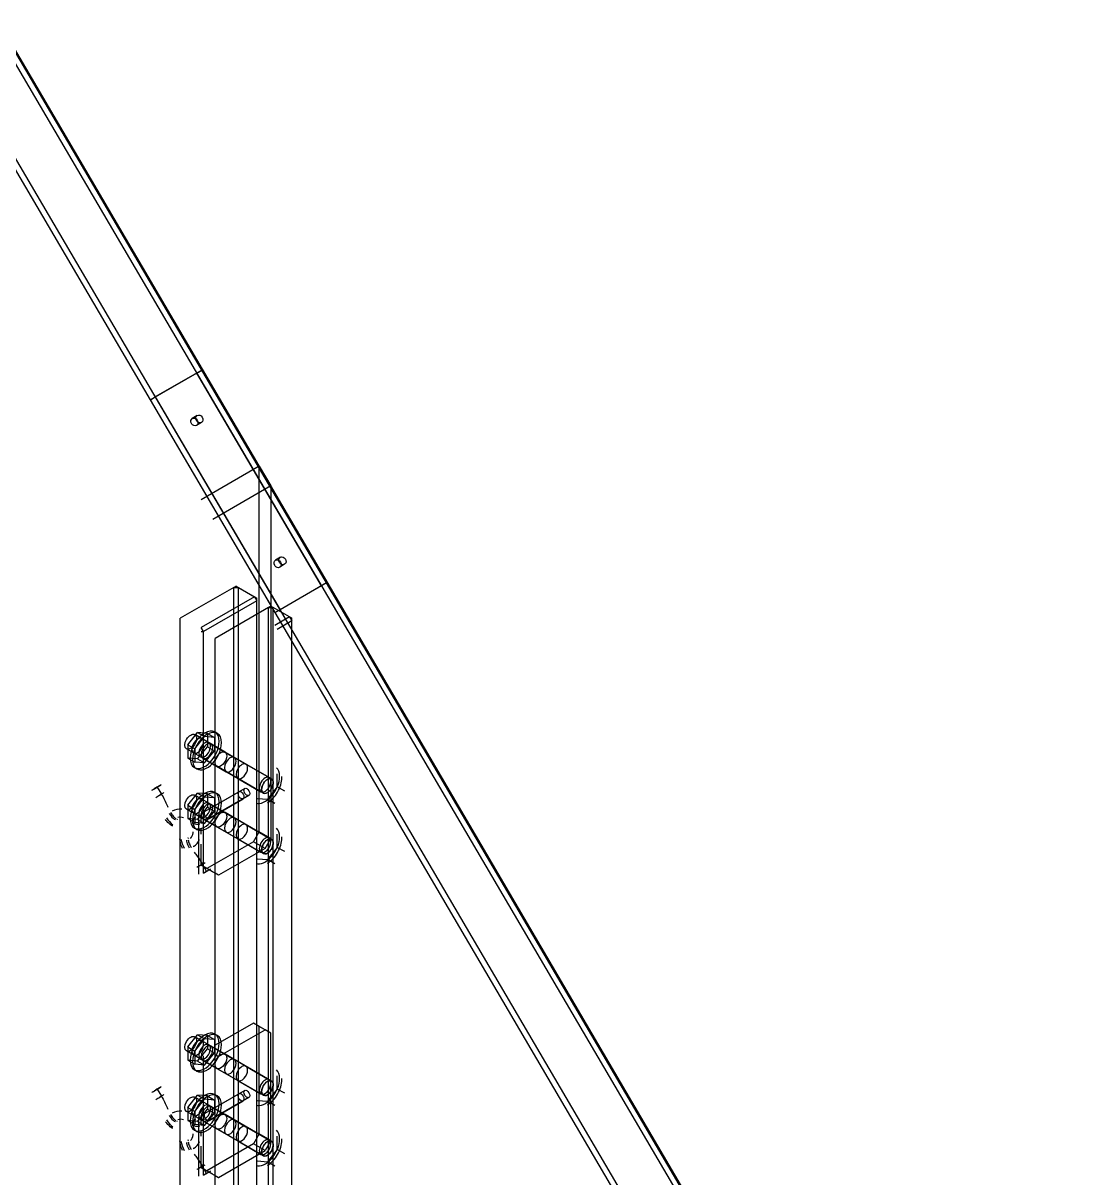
# Model space of a CAD drawing. Extents: x 0 to 316, y 0 to 723.
# Drawn here: x 187.2 to 316.3, y 312.6 to 453.1 of the extents above; entities that cross this region are included whole.
import ezdxf

# ---------------------------------------------------------------- set-up
doc = ezdxf.new("R2010")
doc.units = 0
doc.layers.get('0').update_dxf_attribs({"linetype": 'CONTINUOUS'})

msp = doc.modelspace()

# ---------------------------------------------------------------- linework, layer by layer
at = {"color": 253}
for p, q in [((315.59, 227.754), (27.1846, 719.356)), ((316.191, 228.1), (27.7785, 719.716)), ((316.305, 228.15), (27.8915, 719.765)), ((310.534, 224.834), (22.1203, 716.449)), ((309.941, 224.474), (21.5277, 716.089)), ((208.382, 410.496), (202.724, 407.233)), ((208.974, 410.856), (203.317, 407.589)), ((208.382, 410.496), (208.974, 410.856)), ((223.562, 384.623), (208.382, 410.496)), ((208.974, 410.856), (224.154, 384.983)), ((202.724, 407.233), (203.317, 407.589)), ((203.317, 407.589), (218.497, 381.716)), ((217.905, 381.356), (202.724, 407.233)), ((208.417, 405.338), (207.825, 404.978)), ((208.935, 404.481), (208.343, 404.125)), ((215.972, 399.175), (208.901, 395.09)), ((215.972, 399.175), (217.386, 396.762)), ((215.972, 354.711), (215.972, 399.175)), ((217.386, 396.762), (210.315, 392.68)), ((217.386, 396.762), (217.386, 353.896)), ((218.536, 388.087), (217.944, 387.727)), ((219.054, 387.234), (218.462, 386.874)), ((224.154, 384.983), (218.497, 381.716)), ((224.154, 384.983), (223.562, 384.623)), ((212.86, 384.433), (206.354, 380.675)), ((213.143, 384.595), (208.901, 382.147)), ((213.143, 384.595), (212.86, 384.433)), ((212.86, 205.456), (212.86, 384.433)), ((212.86, 384.433), (213.426, 384.433)), ((213.143, 384.595), (213.426, 384.433)), ((213.143, 384.595), (215.405, 383.29)), ((213.426, 205.456), (213.426, 384.433)), ((213.426, 384.433), (215.689, 383.127)), ((223.562, 384.623), (217.905, 381.356)), ((215.405, 383.29), (208.901, 379.532)), ((215.689, 382.799), (209.183, 379.042)), ((215.405, 383.29), (215.689, 383.127)), ((215.405, 383.29), (215.689, 382.799)), ((215.689, 204.149), (215.689, 383.127)), ((215.689, 382.799), (215.689, 383.127)), ((215.689, 203.823), (215.689, 382.799)), ((217.386, 382.147), (216.72, 381.762)), ((217.386, 382.147), (217.103, 381.984)), ((219.648, 380.841), (217.386, 382.147)), ((217.386, 382.147), (217.668, 381.984)), ((206.354, 201.701), (206.354, 380.675)), ((217.103, 381.984), (210.597, 378.227)), ((217.103, 203.006), (217.103, 381.984)), ((217.103, 381.984), (217.668, 381.984)), ((219.931, 380.675), (217.668, 381.984)), ((217.668, 203.006), (217.668, 381.984)), ((219.648, 380.841), (217.865, 379.811)), ((218.497, 381.716), (217.905, 381.356)), ((219.648, 380.841), (219.931, 380.351)), ((219.648, 380.841), (219.931, 380.675)), ((219.931, 380.351), (219.931, 380.675)), ((219.931, 201.701), (219.931, 380.675)), ((209.183, 379.042), (208.901, 379.532)), ((219.931, 380.351), (218.152, 379.321)), ((219.931, 376.287), (219.931, 380.351)), ((208.901, 379.042), (209.183, 379.042)), ((209.183, 349.665), (209.183, 379.042)), ((210.597, 199.251), (210.597, 378.227)), ((207.274, 365.27), (208.476, 366.765)), ((208.476, 366.765), (209.325, 366.275)), ((209.678, 366.66), (208.476, 366.765)), ((209.678, 366.66), (210.527, 366.169)), ((209.678, 366.66), (209.678, 365.054)), ((210.858, 366.674), (210.575, 366.839)), ((207.274, 365.27), (208.122, 364.779)), ((207.274, 365.27), (207.274, 363.668)), ((208.122, 364.779), (209.325, 366.275)), ((211.805, 364.395), (208.128, 366.518)), ((209.824, 365.538), (208.977, 366.028)), ((210.527, 366.169), (209.325, 366.275)), ((210.108, 365.375), (209.824, 365.538)), ((210.108, 365.375), (212.936, 363.742)), ((210.527, 366.169), (210.527, 364.564)), ((210.804, 362.663), (207.127, 364.786)), ((208.825, 363.806), (207.976, 364.296)), ((208.122, 364.779), (208.122, 363.178)), ((208.476, 363.559), (209.678, 365.054)), ((209.108, 363.643), (208.825, 363.806)), ((209.325, 363.072), (210.527, 364.564)), ((209.678, 365.054), (210.527, 364.564)), ((217.461, 361.132), (211.805, 364.395)), ((207.274, 363.668), (208.122, 363.178)), ((208.476, 363.559), (207.274, 363.668)), ((208.358, 362.345), (208.074, 362.507)), ((209.325, 363.072), (208.122, 363.178)), ((208.476, 363.559), (209.325, 363.072)), ((209.108, 363.643), (211.935, 362.01)), ((216.461, 359.399), (210.804, 362.663)), ((212.936, 363.742), (214.35, 362.927)), ((214.35, 362.927), (217.179, 361.294)), ((211.935, 362.01), (213.35, 361.195)), ((213.35, 361.195), (216.178, 359.562)), ((217.461, 361.132), (217.179, 361.294)), ((218.164, 360.154), (218.164, 361.759)), ((203.558, 360.147), (204.064, 359.283)), ((214.208, 359.985), (209.357, 357.188)), ((210.315, 357.738), (213.501, 359.579)), ((218.164, 360.154), (216.961, 358.662)), ((219.068, 359.632), (218.164, 360.154)), ((207.274, 357.921), (208.476, 359.417)), ((208.122, 357.431), (209.325, 358.927)), ((211.805, 357.046), (208.128, 359.17)), ((208.476, 359.417), (209.325, 358.927)), ((209.678, 359.311), (208.476, 359.417)), ((209.824, 358.189), (208.977, 358.68)), ((210.527, 358.821), (209.325, 358.927)), ((209.678, 359.311), (210.527, 358.821)), ((209.678, 359.311), (209.678, 357.706)), ((210.108, 358.027), (209.824, 358.189)), ((214.708, 359.121), (209.857, 356.32)), ((209.857, 356.32), (214.001, 358.712)), ((210.527, 358.821), (210.527, 357.216)), ((210.858, 359.325), (210.575, 359.488)), ((215.76, 358.768), (216.961, 358.662)), ((216.461, 359.399), (216.178, 359.562)), ((217.866, 358.14), (216.961, 358.662)), ((206.354, 355.293), (206.354, 357.713)), ((210.804, 355.314), (207.127, 357.438)), ((207.274, 357.921), (208.122, 357.431)), ((207.274, 357.921), (207.274, 356.32)), ((208.825, 356.457), (207.976, 356.948)), ((208.122, 357.431), (208.122, 355.829)), ((208.476, 356.21), (209.678, 357.706)), ((208.617, 351.143), (208.617, 356.761)), ((208.901, 355.766), (208.901, 356.923)), ((209.325, 355.72), (210.527, 357.216)), ((209.678, 357.706), (210.527, 357.216)), ((210.108, 358.027), (212.936, 356.394)), ((217.461, 353.78), (211.805, 357.046)), ((207.274, 356.32), (208.122, 355.829)), ((208.476, 356.21), (207.274, 356.32)), ((209.325, 355.72), (208.122, 355.829)), ((208.162, 356.496), (208.238, 356.538)), ((208.476, 356.21), (209.325, 355.72)), ((208.662, 355.632), (208.742, 355.674)), ((209.108, 356.295), (208.825, 356.457)), ((209.108, 356.295), (211.935, 354.662)), ((212.936, 356.394), (214.35, 355.579)), ((214.35, 355.579), (217.179, 353.945)), ((206.354, 352.752), (206.354, 354.196)), ((208.358, 354.997), (208.074, 355.159)), ((208.901, 354.418), (208.901, 355.032)), ((216.461, 352.049), (210.804, 355.314)), ((211.935, 354.662), (213.35, 353.847)), ((215.265, 353.487), (215.972, 354.711)), ((217.386, 353.896), (215.972, 354.711)), ((218.164, 352.81), (218.164, 354.411)), ((207.975, 352.922), (207.942, 352.905)), ((208.901, 350.629), (208.901, 353.198)), ((215.265, 353.487), (209.608, 350.222)), ((216.679, 352.67), (211.022, 349.405)), ((213.35, 353.847), (216.178, 352.213)), ((216.679, 352.67), (215.265, 353.487)), ((216.679, 352.67), (217.386, 353.896)), ((218.164, 352.81), (216.961, 351.313)), ((217.461, 353.78), (217.179, 353.945)), ((219.068, 352.286), (218.164, 352.81)), ((215.76, 351.42), (216.961, 351.313)), ((216.461, 352.049), (216.178, 352.213)), ((217.866, 350.791), (216.961, 351.313)), ((208.385, 350.358), (208.382, 350.365)), ((208.617, 349.545), (208.617, 351.09)), ((208.88, 350.657), (208.876, 350.664)), ((208.876, 350.664), (208.88, 350.657)), ((210.276, 349.834), (208.901, 350.629)), ((209.608, 350.222), (208.901, 350.629)), ((209.571, 349.898), (209.065, 350.76)), ((211.022, 349.405), (209.608, 350.222)), ((211.022, 349.405), (210.597, 349.65)), ((210.597, 347.311), (210.597, 349.287)), ((212.86, 343.454), (212.86, 345.432)), ((213.426, 342.491), (213.426, 344.467)), ((219.931, 331.402), (219.931, 333.378)), ((210.858, 329.933), (210.575, 330.095)), ((215.265, 331.442), (210.597, 328.748)), ((211.022, 327.358), (216.679, 330.624)), ((216.679, 330.624), (215.265, 331.442)), ((215.972, 331.034), (215.265, 331.442)), ((217.386, 330.217), (215.972, 331.034)), ((215.972, 317.968), (215.972, 331.034)), ((217.386, 330.217), (216.679, 330.624)), ((217.386, 317.153), (217.386, 330.217)), ((207.274, 328.529), (208.476, 330.024)), ((208.122, 328.038), (209.325, 329.533)), ((211.805, 327.653), (208.128, 329.777)), ((208.476, 330.024), (209.325, 329.533)), ((209.678, 329.916), (208.476, 330.024)), ((209.824, 328.797), (208.977, 329.286)), ((210.527, 329.426), (209.325, 329.533)), ((209.678, 329.916), (210.527, 329.426)), ((209.678, 329.916), (209.678, 328.313)), ((210.108, 328.633), (209.824, 328.797)), ((210.527, 329.426), (210.527, 327.823)), ((210.804, 325.921), (207.127, 328.045)), ((207.274, 328.529), (208.122, 328.038)), ((207.274, 328.529), (207.274, 326.924)), ((208.825, 327.065), (207.976, 327.554)), ((208.122, 328.038), (208.122, 326.435)), ((208.476, 326.818), (209.678, 328.313)), ((209.183, 312.922), (209.183, 327.441)), ((209.325, 326.328), (210.527, 327.823)), ((209.678, 328.313), (210.527, 327.823)), ((210.108, 328.633), (212.936, 327)), ((210.597, 327.604), (211.022, 327.358)), ((210.597, 326.624), (211.022, 327.358)), ((217.461, 324.387), (211.805, 327.653)), ((207.274, 326.924), (208.122, 326.435)), ((208.476, 326.818), (207.274, 326.924)), ((209.325, 326.328), (208.122, 326.435)), ((208.476, 326.818), (209.325, 326.328)), ((209.108, 326.901), (208.825, 327.065)), ((209.108, 326.901), (211.935, 325.268)), ((216.461, 322.655), (210.804, 325.921)), ((212.936, 327), (214.35, 326.184)), ((214.35, 326.184), (217.179, 324.551)), ((208.358, 325.602), (208.074, 325.766)), ((211.935, 325.268), (213.35, 324.452)), ((217.461, 324.387), (217.179, 324.551)), ((218.164, 323.415), (218.164, 325.017)), ((203.558, 323.403), (204.064, 322.541)), ((214.208, 323.244), (209.357, 320.444)), ((213.35, 324.452), (216.178, 322.819)), ((218.164, 323.415), (216.961, 321.918)), ((219.068, 322.891), (218.164, 323.415)), ((207.274, 321.179), (208.476, 322.675)), ((208.122, 320.689), (209.325, 322.185)), ((211.805, 320.304), (208.128, 322.428)), ((208.476, 322.675), (209.325, 322.185)), ((209.678, 322.567), (208.476, 322.675)), ((209.824, 321.448), (208.977, 321.937)), ((210.527, 322.078), (209.325, 322.185)), ((209.678, 322.567), (210.527, 322.078)), ((209.678, 322.567), (209.678, 320.964)), ((214.708, 322.378), (209.857, 319.578)), ((209.857, 319.578), (214.001, 321.97)), ((210.315, 320.996), (213.501, 322.836)), ((210.527, 322.078), (210.527, 320.475)), ((210.858, 322.584), (210.575, 322.748)), ((215.76, 322.025), (216.961, 321.918)), ((216.461, 322.655), (216.178, 322.819)), ((217.866, 321.396), (216.961, 321.918)), ((206.354, 318.551), (206.354, 320.971)), ((210.804, 318.574), (207.127, 320.696)), ((207.274, 321.179), (208.122, 320.689)), ((207.274, 321.179), (207.274, 319.577)), ((208.122, 320.689), (208.122, 319.086)), ((208.476, 319.469), (209.678, 320.964)), ((209.325, 318.978), (210.527, 320.475)), ((209.678, 320.964), (210.527, 320.475)), ((210.108, 321.285), (209.824, 321.448)), ((210.108, 321.285), (212.936, 319.651)), ((217.461, 317.038), (211.805, 320.304)), ((207.274, 319.577), (208.122, 319.086)), ((208.476, 319.469), (207.274, 319.577)), ((208.825, 319.716), (207.976, 320.207)), ((209.325, 318.978), (208.122, 319.086)), ((208.162, 319.753), (208.238, 319.797)), ((208.476, 319.469), (209.325, 318.978)), ((208.617, 314.402), (208.617, 320.016)), ((208.662, 318.888), (208.742, 318.934)), ((209.108, 319.553), (208.825, 319.716)), ((208.901, 319.025), (208.901, 320.179)), ((209.108, 319.553), (211.935, 317.92)), ((212.936, 319.651), (214.35, 318.835)), ((206.354, 316.009), (206.354, 317.452)), ((208.358, 318.254), (208.074, 318.417)), ((208.901, 317.676), (208.901, 318.29)), ((216.461, 315.307), (210.804, 318.574)), ((211.935, 317.92), (213.35, 317.103)), ((214.35, 318.835), (217.179, 317.202)), ((215.972, 317.968), (215.265, 316.745)), ((217.386, 317.153), (215.972, 317.968)), ((218.164, 316.066), (218.164, 317.668)), ((207.975, 316.181), (207.942, 316.162)), ((208.901, 313.887), (208.901, 316.455)), ((215.265, 316.745), (209.608, 313.479)), ((213.35, 317.103), (216.178, 315.47)), ((216.679, 315.928), (215.265, 316.745)), ((217.386, 317.153), (216.679, 315.928)), ((218.164, 316.066), (216.961, 314.57)), ((217.461, 317.038), (217.179, 317.202)), ((219.068, 315.543), (218.164, 316.066)), ((211.022, 312.662), (216.679, 315.928)), ((215.76, 314.678), (216.961, 314.57)), ((216.461, 315.307), (216.178, 315.47)), ((208.385, 313.615), (208.382, 313.622)), ((208.617, 312.804), (208.617, 314.348)), ((208.88, 313.914), (208.876, 313.921)), ((208.876, 313.921), (208.88, 313.914)), ((208.901, 313.887), (209.608, 313.479)), ((208.901, 313.887), (210.276, 313.092)), ((209.571, 313.155), (209.065, 314.018)), ((209.608, 313.479), (211.022, 312.662)), ((217.866, 314.048), (216.961, 314.57)), ((210.597, 312.907), (211.022, 312.662))]:
    msp.add_line(p, q, dxfattribs=at)
for points in [[(207.73, 404.347), (207.592, 404.583), (207.633, 404.862), (207.825, 404.978)], [(207.825, 404.978), (208.018, 405.095), (208.289, 404.999), (208.432, 404.763)], [(208.322, 404.707), (208.184, 404.939), (208.227, 405.222), (208.417, 405.338)], [(208.609, 404.46), (208.493, 404.502), (208.39, 404.59), (208.322, 404.707)], [(208.432, 404.763), (208.576, 404.527), (208.536, 404.241), (208.343, 404.125)], [(208.417, 405.338), (208.61, 405.455), (208.881, 405.359), (209.025, 405.123)], [(209.025, 405.123), (209.168, 404.887), (209.128, 404.597), (208.935, 404.481)], [(208.016, 404.1), (207.9, 404.142), (207.797, 404.23), (207.73, 404.347)], [(208.343, 404.125), (208.249, 404.068), (208.131, 404.058), (208.016, 404.1)], [(208.935, 404.481), (208.842, 404.424), (208.723, 404.417), (208.609, 404.46)], [(217.85, 387.1), (217.711, 387.332), (217.754, 387.615), (217.944, 387.727)], [(217.944, 387.727), (218.137, 387.847), (218.409, 387.749), (218.553, 387.512)], [(218.442, 387.456), (218.305, 387.692), (218.346, 387.974), (218.536, 388.087)], [(218.536, 388.087), (218.729, 388.204), (219.002, 388.108), (219.145, 387.872)], [(219.145, 387.872), (219.288, 387.636), (219.247, 387.35), (219.054, 387.234)], [(218.135, 386.853), (218.021, 386.891), (217.918, 386.983), (217.85, 387.1)], [(218.462, 386.874), (218.368, 386.817), (218.251, 386.807), (218.135, 386.853)], [(218.728, 387.209), (218.613, 387.251), (218.51, 387.339), (218.442, 387.456)], [(218.553, 387.512), (218.695, 387.276), (218.655, 386.99), (218.462, 386.874)], [(219.054, 387.234), (218.961, 387.177), (218.844, 387.167), (218.728, 387.209)], [(207.127, 365.94), (207.404, 366.42), (207.851, 366.677), (208.128, 366.518)], [(210.575, 366.839), (209.885, 367.235), (208.764, 366.589), (208.074, 365.397)], [(210.858, 366.674), (210.167, 367.072), (209.048, 366.427), (208.358, 365.231)], [(211.092, 365.693), (211.092, 366.233), (210.906, 366.645), (210.575, 366.839)], [(211.376, 365.531), (211.376, 366.07), (211.189, 366.483), (210.858, 366.674)], [(207.127, 364.786), (206.852, 364.945), (206.852, 365.464), (207.127, 365.94)], [(208.074, 365.397), (207.385, 364.201), (207.385, 362.906), (208.074, 362.507)], [(208.358, 365.231), (207.668, 364.035), (207.668, 362.744), (208.358, 362.345)], [(207.976, 365.453), (207.701, 364.973), (207.701, 364.458), (207.976, 364.296)], [(208.335, 366.06), (208.335, 365.728), (208.162, 365.333), (207.898, 365.054)], [(208.977, 366.028), (208.7, 366.19), (208.252, 365.929), (207.976, 365.453)], [(208.128, 366.518), (208.26, 366.441), (208.335, 366.279), (208.335, 366.06)], [(208.747, 364.564), (209.011, 364.843), (209.183, 365.241), (209.183, 365.573)], [(209.824, 365.538), (209.549, 365.7), (209.101, 365.439), (208.825, 364.963)], [(209.824, 365.538), (209.549, 365.7), (209.101, 365.439), (208.825, 364.963)], [(209.183, 365.573), (209.183, 365.788), (209.109, 365.95), (208.977, 366.028)], [(210.108, 365.375), (209.831, 365.534), (209.383, 365.277), (209.108, 364.797)], [(210.108, 365.375), (209.831, 365.534), (209.383, 365.277), (209.108, 364.797)], [(210.032, 365.083), (210.032, 365.298), (209.958, 365.464), (209.824, 365.538)], [(210.032, 365.083), (210.032, 365.298), (209.958, 365.464), (209.824, 365.538)], [(210, 363.178), (210.662, 363.876), (211.092, 364.867), (211.092, 365.693)], [(210.315, 364.917), (210.315, 365.136), (210.24, 365.298), (210.108, 365.375)], [(210.315, 364.917), (210.315, 365.136), (210.24, 365.298), (210.108, 365.375)], [(210.284, 363.015), (210.945, 363.71), (211.376, 364.705), (211.376, 365.531)], [(207.898, 365.054), (207.634, 364.776), (207.33, 364.67), (207.127, 364.786)], [(207.976, 364.296), (208.179, 364.18), (208.482, 364.285), (208.747, 364.564)], [(208.825, 364.963), (208.548, 364.483), (208.548, 363.964), (208.825, 363.806)], [(208.825, 364.963), (208.548, 364.483), (208.548, 363.964), (208.825, 363.806)], [(208.825, 363.806), (209.026, 363.689), (209.331, 363.795), (209.596, 364.074)], [(208.825, 363.806), (209.026, 363.689), (209.331, 363.795), (209.596, 364.074)], [(209.108, 364.797), (208.832, 364.321), (208.832, 363.802), (209.108, 363.643)], [(209.108, 364.797), (208.832, 364.321), (208.832, 363.802), (209.108, 363.643)], [(209.108, 363.643), (209.31, 363.527), (209.613, 363.633), (209.878, 363.911)], [(209.108, 363.643), (209.31, 363.527), (209.613, 363.633), (209.878, 363.911)], [(209.596, 364.074), (209.86, 364.352), (210.032, 364.751), (210.032, 365.083)], [(209.596, 364.074), (209.86, 364.352), (210.032, 364.751), (210.032, 365.083)], [(209.878, 363.911), (210.143, 364.19), (210.315, 364.589), (210.315, 364.917)], [(209.878, 363.911), (210.143, 364.19), (210.315, 364.589), (210.315, 364.917)], [(210.804, 362.663), (210.528, 362.825), (210.528, 363.34), (210.804, 363.82)], [(210.804, 363.82), (211.081, 364.296), (211.529, 364.557), (211.805, 364.395)], [(212.011, 363.94), (212.011, 363.608), (211.839, 363.209), (211.576, 362.931)], [(211.805, 364.395), (211.937, 364.317), (212.011, 364.155), (212.011, 363.94)], [(212.936, 363.742), (212.66, 363.904), (212.212, 363.643), (211.935, 363.167)], [(212.936, 363.742), (212.66, 363.904), (212.212, 363.643), (211.935, 363.167)], [(208.074, 362.507), (208.58, 362.215), (209.34, 362.479), (210, 363.178)], [(208.358, 362.345), (208.864, 362.052), (209.623, 362.317), (210.284, 363.015)], [(211.576, 362.931), (211.311, 362.652), (211.007, 362.546), (210.804, 362.663)], [(211.935, 363.167), (211.66, 362.687), (211.66, 362.172), (211.935, 362.01)], [(211.935, 363.167), (211.66, 362.687), (211.66, 362.172), (211.935, 362.01)], [(212.707, 362.278), (212.97, 362.557), (213.143, 362.955), (213.143, 363.287)], [(212.707, 362.278), (212.97, 362.557), (213.143, 362.955), (213.143, 363.287)], [(213.143, 363.287), (213.143, 363.502), (213.068, 363.664), (212.936, 363.742)], [(213.143, 363.287), (213.143, 363.502), (213.068, 363.664), (212.936, 363.742)], [(214.35, 362.927), (214.074, 363.086), (213.626, 362.825), (213.35, 362.349)], [(214.35, 362.927), (214.074, 363.086), (213.626, 362.825), (213.35, 362.349)], [(214.121, 361.463), (214.386, 361.742), (214.558, 362.137), (214.558, 362.469)], [(214.121, 361.463), (214.386, 361.742), (214.558, 362.137), (214.558, 362.469)], [(214.558, 362.469), (214.558, 362.684), (214.483, 362.85), (214.35, 362.927)], [(214.558, 362.469), (214.558, 362.684), (214.483, 362.85), (214.35, 362.927)], [(218.447, 361.446), (218.447, 361.908), (218.312, 362.278), (218.062, 362.497)], [(211.935, 362.01), (212.138, 361.894), (212.442, 361.999), (212.707, 362.278)], [(211.935, 362.01), (212.138, 361.894), (212.442, 361.999), (212.707, 362.278)], [(213.35, 362.349), (213.074, 361.869), (213.074, 361.354), (213.35, 361.195)], [(213.35, 362.349), (213.074, 361.869), (213.074, 361.354), (213.35, 361.195)], [(213.35, 361.195), (213.552, 361.079), (213.856, 361.181), (214.121, 361.463)], [(213.35, 361.195), (213.552, 361.079), (213.856, 361.181), (214.121, 361.463)], [(217.179, 361.294), (216.903, 361.453), (216.455, 361.195), (216.178, 360.715)], [(217.179, 361.294), (216.903, 361.453), (216.455, 361.195), (216.178, 360.715)], [(216.428, 360.493), (216.531, 360.691), (216.672, 360.863), (216.826, 360.987)], [(217.461, 361.132), (217.186, 361.29), (216.738, 361.029), (216.461, 360.553)], [(216.826, 360.987), (216.916, 361.057), (217.008, 361.114), (217.098, 361.142)], [(217.098, 361.142), (217.235, 361.192), (217.362, 361.188), (217.461, 361.132)], [(217.386, 360.835), (217.386, 361.05), (217.311, 361.216), (217.179, 361.294)], [(217.386, 360.835), (217.386, 361.05), (217.311, 361.216), (217.179, 361.294)], [(217.446, 359.033), (218.058, 359.728), (218.447, 360.666), (218.447, 361.446)], [(217.668, 360.673), (217.668, 360.888), (217.594, 361.054), (217.461, 361.132)], [(217.461, 361.132), (217.472, 361.124), (217.485, 361.117), (217.495, 361.107)], [(217.495, 361.107), (217.555, 361.061), (217.6, 360.997), (217.631, 360.916)], [(218.21, 359.537), (218.542, 360.116), (218.729, 360.74), (218.729, 361.283)], [(218.729, 361.283), (218.729, 361.336), (218.728, 361.386), (218.724, 361.435)], [(202.88, 359.745), (203.013, 359.819), (203.185, 359.922), (203.327, 360.006)], [(203.374, 360.041), (203.32, 360.01), (203.256, 359.974), (203.192, 359.936)], [(203.327, 360.006), (203.47, 360.091), (203.56, 360.144), (203.558, 360.147)], [(203.872, 360.334), (203.724, 360.246), (203.524, 360.13), (203.374, 360.041)], [(203.374, 360.041), (203.506, 360.119), (203.678, 360.221), (203.822, 360.306)], [(203.558, 360.147), (203.557, 360.147), (203.488, 360.109), (203.374, 360.041)], [(203.822, 360.306), (203.963, 360.391), (204.053, 360.444), (204.052, 360.444)], [(210.575, 359.488), (209.885, 359.89), (208.764, 359.241), (208.074, 358.045)], [(210.858, 359.325), (210.167, 359.724), (209.048, 359.078), (208.358, 357.882)], [(213.502, 358.997), (213.365, 359.234), (213.363, 359.495), (213.498, 359.576)], [(213.498, 359.576), (213.499, 359.576), (213.501, 359.576), (213.501, 359.579)], [(213.501, 359.579), (213.639, 359.657), (213.863, 359.53), (214.001, 359.29)], [(214.104, 359.759), (214.104, 359.865), (214.142, 359.946), (214.208, 359.985)], [(214.323, 359.255), (214.191, 359.392), (214.104, 359.593), (214.104, 359.759)], [(214.208, 359.985), (214.347, 360.066), (214.57, 359.936), (214.708, 359.699)], [(214.708, 359.699), (214.846, 359.459), (214.846, 359.198), (214.708, 359.121)], [(216.178, 360.715), (215.903, 360.236), (215.903, 359.72), (216.178, 359.562)], [(216.178, 360.715), (215.903, 360.236), (215.903, 359.72), (216.178, 359.562)], [(216.178, 359.562), (216.381, 359.445), (216.686, 359.551), (216.949, 359.83)], [(216.178, 359.562), (216.381, 359.445), (216.686, 359.551), (216.949, 359.83)], [(216.461, 360.553), (216.185, 360.073), (216.185, 359.558), (216.461, 359.399)], [(216.293, 359.615), (216.242, 359.756), (216.242, 359.939), (216.293, 360.144)], [(216.293, 360.144), (216.322, 360.26), (216.368, 360.377), (216.428, 360.493)], [(216.428, 359.421), (216.368, 359.463), (216.322, 359.53), (216.293, 359.615)], [(216.461, 359.399), (216.663, 359.279), (216.968, 359.385), (217.232, 359.664)], [(216.949, 359.83), (217.213, 360.109), (217.386, 360.504), (217.386, 360.835)], [(216.949, 359.83), (217.213, 360.109), (217.386, 360.504), (217.386, 360.835)], [(217.495, 360.034), (217.391, 359.84), (217.252, 359.664), (217.098, 359.541)], [(217.232, 359.664), (217.496, 359.946), (217.668, 360.341), (217.668, 360.673)], [(217.631, 360.384), (217.6, 360.267), (217.555, 360.147), (217.495, 360.034)], [(217.631, 360.916), (217.656, 360.846), (217.668, 360.761), (217.668, 360.673)], [(217.668, 360.673), (217.668, 360.581), (217.656, 360.486), (217.631, 360.384)], [(203.386, 358.881), (203.536, 358.969), (203.735, 359.085), (203.884, 359.174)], [(204.378, 359.473), (204.235, 359.385), (204.024, 359.265), (203.879, 359.181)], [(204.064, 359.283), (204.063, 359.287), (203.995, 359.248), (203.879, 359.181)], [(203.884, 359.174), (203.998, 359.241), (204.065, 359.283), (204.064, 359.283)], [(204.064, 359.283), (204.2, 359.054), (204.329, 358.821), (204.448, 358.588)], [(204.448, 358.588), (204.568, 358.355), (204.669, 358.122), (204.759, 357.9)], [(207.127, 357.438), (206.852, 357.597), (206.852, 358.115), (207.127, 358.592)], [(207.127, 358.592), (207.404, 359.071), (207.851, 359.329), (208.128, 359.17)], [(208.335, 358.712), (208.335, 358.383), (208.162, 357.985), (207.898, 357.706)], [(208.977, 358.68), (208.7, 358.838), (208.252, 358.581), (207.976, 358.101)], [(208.128, 359.17), (208.26, 359.093), (208.335, 358.93), (208.335, 358.712)], [(208.747, 357.216), (209.011, 357.494), (209.183, 357.893), (209.183, 358.221)], [(209.824, 358.189), (209.549, 358.348), (209.101, 358.091), (208.825, 357.614)], [(209.824, 358.189), (209.549, 358.348), (209.101, 358.091), (208.825, 357.614)], [(209.183, 358.221), (209.183, 358.44), (209.109, 358.606), (208.977, 358.68)], [(210.108, 358.027), (209.831, 358.186), (209.383, 357.928), (209.108, 357.449)], [(210.108, 358.027), (209.831, 358.186), (209.383, 357.928), (209.108, 357.449)], [(210.032, 357.734), (210.032, 357.949), (209.958, 358.115), (209.824, 358.189)], [(210.032, 357.734), (210.032, 357.949), (209.958, 358.115), (209.824, 358.189)], [(210, 355.829), (210.662, 356.528), (211.092, 357.519), (211.092, 358.345)], [(210.284, 355.667), (210.945, 356.362), (211.376, 357.357), (211.376, 358.182)], [(211.092, 358.345), (211.092, 358.888), (210.906, 359.297), (210.575, 359.488)], [(211.376, 358.182), (211.376, 358.722), (211.189, 359.135), (210.858, 359.325)], [(214.001, 358.712), (213.863, 358.634), (213.642, 358.761), (213.502, 358.997)], [(214.001, 359.29), (214.139, 359.05), (214.139, 358.793), (214.001, 358.712)], [(214.708, 359.121), (214.607, 359.061), (214.454, 359.114), (214.323, 359.255)], [(215.578, 358.196), (216.11, 358.013), (216.836, 358.338), (217.446, 359.033)], [(216.461, 359.399), (216.45, 359.406), (216.439, 359.41), (216.428, 359.421)], [(216.826, 359.385), (216.688, 359.336), (216.561, 359.339), (216.461, 359.399)], [(217.098, 359.541), (217.008, 359.466), (216.916, 359.417), (216.826, 359.385)], [(216.957, 358.221), (217.427, 358.489), (217.877, 358.965), (218.21, 359.537)], [(204.759, 357.9), (204.783, 357.837), (204.81, 357.773), (204.839, 357.71)], [(205.026, 356.916), (205.084, 356.824), (205.143, 356.739), (205.202, 356.662)], [(205.184, 357.061), (205.285, 356.895), (205.395, 356.743), (205.514, 356.602)], [(206.549, 357.463), (206.133, 357.501), (205.724, 357.41), (205.385, 357.202)], [(207.898, 357.706), (207.634, 357.427), (207.33, 357.322), (207.127, 357.438)], [(208.074, 358.045), (207.385, 356.849), (207.385, 355.558), (208.074, 355.159)], [(208.358, 357.882), (207.668, 356.687), (207.668, 355.395), (208.358, 354.997)], [(207.976, 358.101), (207.701, 357.625), (207.701, 357.106), (207.976, 356.948)], [(207.976, 356.948), (208.179, 356.831), (208.482, 356.937), (208.747, 357.216)], [(208.825, 357.614), (208.548, 357.135), (208.548, 356.62), (208.825, 356.457)], [(208.825, 357.614), (208.548, 357.135), (208.548, 356.62), (208.825, 356.457)], [(209.108, 357.449), (208.832, 356.972), (208.832, 356.454), (209.108, 356.295)], [(209.108, 357.449), (208.832, 356.972), (208.832, 356.454), (209.108, 356.295)], [(209.357, 357.188), (209.292, 357.149), (209.254, 357.064), (209.254, 356.958)], [(209.254, 356.958), (209.254, 356.835), (209.305, 356.683), (209.389, 356.556)], [(209.596, 356.725), (209.86, 357.004), (210.032, 357.403), (210.032, 357.734)], [(209.596, 356.725), (209.86, 357.004), (210.032, 357.403), (210.032, 357.734)], [(209.878, 356.563), (210.143, 356.842), (210.315, 357.237), (210.315, 357.569)], [(209.878, 356.563), (210.143, 356.842), (210.315, 357.237), (210.315, 357.569)], [(210.315, 357.569), (210.315, 357.787), (210.24, 357.949), (210.108, 358.027)], [(210.315, 357.569), (210.315, 357.787), (210.24, 357.949), (210.108, 358.027)], [(210.804, 356.468), (211.081, 356.948), (211.529, 357.205), (211.805, 357.046)], [(211.805, 357.046), (211.937, 356.972), (212.011, 356.806), (212.011, 356.588)], [(204.713, 356.002), (204.663, 356.059), (204.617, 356.119), (204.571, 356.182)], [(204.666, 356.408), (204.895, 356.073), (205.164, 355.766), (205.449, 355.551)], [(205.296, 355.455), (205.087, 355.596), (204.891, 355.787), (204.713, 356.002)], [(205.202, 356.662), (205.394, 356.411), (205.591, 356.246), (205.721, 356.196)], [(205.442, 355.367), (205.393, 355.392), (205.344, 355.424), (205.296, 355.455)], [(205.514, 356.602), (205.618, 356.478), (205.733, 356.369), (205.833, 356.298)], [(205.937, 356.235), (205.982, 356.217), (205.992, 356.217), (205.992, 356.217)], [(205.992, 356.217), (205.992, 356.217), (205.971, 356.214), (205.955, 356.203)], [(206.76, 356.401), (206.507, 356.489), (206.273, 356.489), (206.083, 356.426)], [(207.942, 356.129), (207.898, 355.992), (207.866, 355.858), (207.847, 355.731)], [(208.242, 355.618), (208.1, 355.646), (207.968, 355.681), (207.847, 355.731)], [(208.16, 356.496), (208.069, 356.44), (207.99, 356.277), (207.942, 356.129)], [(208.074, 355.159), (208.58, 354.866), (209.34, 355.131), (210, 355.829)], [(208.662, 355.632), (208.57, 355.575), (208.395, 355.586), (208.242, 355.618)], [(208.358, 354.997), (208.864, 354.704), (209.623, 354.969), (210.284, 355.667)], [(208.825, 356.457), (209.026, 356.341), (209.331, 356.447), (209.596, 356.725)], [(208.825, 356.457), (209.026, 356.341), (209.331, 356.447), (209.596, 356.725)], [(209.108, 356.295), (209.31, 356.179), (209.613, 356.284), (209.878, 356.563)], [(209.108, 356.295), (209.31, 356.179), (209.613, 356.284), (209.878, 356.563)], [(209.389, 356.556), (209.524, 356.355), (209.737, 356.246), (209.857, 356.32)], [(210.804, 355.314), (210.528, 355.473), (210.528, 355.992), (210.804, 356.468)], [(211.576, 355.582), (211.311, 355.304), (211.007, 355.198), (210.804, 355.314)], [(212.011, 356.588), (212.011, 356.26), (211.839, 355.861), (211.576, 355.582)], [(211.935, 355.815), (211.66, 355.339), (211.66, 354.82), (211.935, 354.662)], [(211.935, 355.815), (211.66, 355.339), (211.66, 354.82), (211.935, 354.662)], [(212.936, 356.394), (212.66, 356.553), (212.212, 356.295), (211.935, 355.815)], [(212.936, 356.394), (212.66, 356.553), (212.212, 356.295), (211.935, 355.815)], [(212.707, 354.93), (212.97, 355.208), (213.143, 355.607), (213.143, 355.935)], [(212.707, 354.93), (212.97, 355.208), (213.143, 355.607), (213.143, 355.935)], [(213.143, 355.935), (213.143, 356.154), (213.068, 356.32), (212.936, 356.394)], [(213.143, 355.935), (213.143, 356.154), (213.068, 356.32), (212.936, 356.394)], [(214.35, 355.579), (214.074, 355.738), (213.626, 355.48), (213.35, 355)], [(214.35, 355.579), (214.074, 355.738), (213.626, 355.48), (213.35, 355)], [(214.558, 355.12), (214.558, 355.335), (214.483, 355.501), (214.35, 355.579)], [(214.558, 355.12), (214.558, 355.335), (214.483, 355.501), (214.35, 355.579)], [(207.3, 353.931), (207.316, 353.942), (207.329, 353.956), (207.327, 353.956)], [(207.327, 353.956), (207.327, 353.956), (207.326, 353.953), (207.322, 353.942)], [(207.613, 353.9), (207.768, 354.055), (207.887, 354.291), (207.913, 354.591)], [(207.913, 354.591), (207.917, 354.63), (207.918, 354.669), (207.918, 354.704)], [(211.935, 354.662), (212.138, 354.545), (212.442, 354.651), (212.707, 354.93)], [(211.935, 354.662), (212.138, 354.545), (212.442, 354.651), (212.707, 354.93)], [(213.35, 355), (213.074, 354.524), (213.074, 354.005), (213.35, 353.847)], [(213.35, 355), (213.074, 354.524), (213.074, 354.005), (213.35, 353.847)], [(213.35, 353.847), (213.552, 353.73), (213.856, 353.836), (214.121, 354.115)], [(213.35, 353.847), (213.552, 353.73), (213.856, 353.836), (214.121, 354.115)], [(214.121, 354.115), (214.386, 354.394), (214.558, 354.789), (214.558, 355.12)], [(214.121, 354.115), (214.386, 354.394), (214.558, 354.789), (214.558, 355.12)], [(217.179, 353.945), (216.903, 354.104), (216.455, 353.847), (216.178, 353.367)], [(217.179, 353.945), (216.903, 354.104), (216.455, 353.847), (216.178, 353.367)], [(217.446, 351.683), (218.058, 352.377), (218.447, 353.314), (218.447, 354.101)], [(218.447, 354.101), (218.447, 354.559), (218.312, 354.93), (218.062, 355.148)], [(218.729, 353.935), (218.729, 353.988), (218.728, 354.037), (218.724, 354.087)], [(206.538, 352.873), (206.404, 353.205), (206.316, 353.547), (206.314, 353.861)], [(206.866, 352.658), (206.682, 353.021), (206.539, 353.409), (206.485, 353.769)], [(206.618, 352.688), (206.59, 352.749), (206.562, 352.81), (206.538, 352.873)], [(207.33, 353.035), (207.217, 353.293), (207.163, 353.529), (207.169, 353.67)], [(207.322, 353.942), (207.32, 353.931), (207.318, 353.917), (207.316, 353.9)], [(207.327, 353.716), (207.349, 353.572), (207.402, 353.402), (207.47, 353.236)], [(207.487, 352.717), (207.426, 352.827), (207.374, 352.933), (207.33, 353.035)], [(207.47, 353.236), (207.534, 353.081), (207.607, 352.933), (207.692, 352.785)], [(207.975, 352.922), (208.292, 353.116), (208.55, 353.406), (208.712, 353.759)], [(216.178, 353.367), (215.903, 352.891), (215.903, 352.373), (216.178, 352.213)], [(216.178, 353.367), (215.903, 352.891), (215.903, 352.373), (216.178, 352.213)], [(216.461, 353.205), (216.185, 352.726), (216.185, 352.209), (216.461, 352.049)], [(216.293, 352.264), (216.242, 352.406), (216.242, 352.593), (216.293, 352.795)], [(216.293, 352.795), (216.322, 352.912), (216.368, 353.028), (216.428, 353.145)], [(216.428, 353.145), (216.531, 353.339), (216.672, 353.515), (216.826, 353.639)], [(217.461, 353.78), (217.186, 353.942), (216.738, 353.681), (216.461, 353.205)], [(216.826, 353.639), (216.916, 353.709), (217.008, 353.762), (217.098, 353.794)], [(216.949, 352.48), (217.213, 352.76), (217.386, 353.155), (217.386, 353.487)], [(216.949, 352.48), (217.213, 352.76), (217.386, 353.155), (217.386, 353.487)], [(217.098, 353.794), (217.235, 353.843), (217.362, 353.84), (217.461, 353.78)], [(217.495, 352.687), (217.391, 352.49), (217.252, 352.316), (217.098, 352.192)], [(217.386, 353.487), (217.386, 353.706), (217.311, 353.868), (217.179, 353.945)], [(217.386, 353.487), (217.386, 353.706), (217.311, 353.868), (217.179, 353.945)], [(217.232, 352.317), (217.496, 352.596), (217.668, 352.993), (217.668, 353.325)], [(217.668, 353.325), (217.668, 353.54), (217.594, 353.706), (217.461, 353.78)], [(217.461, 353.78), (217.472, 353.773), (217.485, 353.766), (217.495, 353.759)], [(217.495, 353.759), (217.555, 353.716), (217.6, 353.649), (217.631, 353.564)], [(217.631, 353.035), (217.6, 352.919), (217.555, 352.802), (217.495, 352.687)], [(217.631, 353.564), (217.656, 353.497), (217.668, 353.413), (217.668, 353.325)], [(217.668, 353.325), (217.668, 353.233), (217.656, 353.138), (217.631, 353.035)], [(218.21, 352.191), (218.542, 352.765), (218.729, 353.395), (218.729, 353.935)], [(208.059, 352.217), (208.173, 352.06), (208.296, 351.918), (208.417, 351.756)], [(208.417, 351.756), (208.646, 351.452), (208.86, 351.109), (209.065, 350.76)], [(215.578, 350.846), (216.11, 350.664), (216.836, 350.991), (217.446, 351.683)], [(216.178, 352.213), (216.381, 352.095), (216.686, 352.202), (216.949, 352.48)], [(216.178, 352.213), (216.381, 352.095), (216.686, 352.202), (216.949, 352.48)], [(216.428, 352.071), (216.368, 352.116), (216.322, 352.181), (216.293, 352.264)], [(216.461, 352.049), (216.45, 352.056), (216.439, 352.064), (216.428, 352.071)], [(216.461, 352.049), (216.663, 351.933), (216.968, 352.038), (217.232, 352.317)], [(216.826, 352.035), (216.688, 351.987), (216.561, 351.992), (216.461, 352.049)], [(217.098, 352.192), (217.008, 352.121), (216.916, 352.067), (216.826, 352.035)], [(216.957, 350.871), (217.427, 351.141), (217.877, 351.616), (218.21, 352.191)], [(208.834, 350.62), (208.691, 350.534), (208.518, 350.434), (208.385, 350.358)], [(208.697, 350.551), (208.763, 350.589), (208.825, 350.625), (208.88, 350.657)], [(209.065, 350.76), (209.065, 350.759), (208.977, 350.704), (208.834, 350.62)], [(208.88, 350.657), (209.025, 350.74), (209.234, 350.864), (209.378, 350.949)], [(208.88, 350.657), (208.995, 350.723), (209.064, 350.762), (209.065, 350.76)], [(209.203, 349.688), (209.269, 349.727), (209.331, 349.763), (209.386, 349.794)], [(209.571, 349.898), (209.572, 349.895), (209.418, 349.802), (209.208, 349.68)], [(209.386, 349.794), (209.518, 349.87), (209.69, 349.972), (209.834, 350.056)], [(209.834, 350.056), (209.976, 350.141), (210.065, 350.195), (210.064, 350.197)], [(210.575, 330.095), (209.885, 330.494), (208.764, 329.849), (208.074, 328.652)], [(210.858, 329.933), (210.167, 330.331), (209.048, 329.685), (208.358, 328.488)], [(211.092, 328.952), (211.092, 329.493), (210.906, 329.904), (210.575, 330.095)], [(207.127, 328.045), (206.852, 328.203), (206.852, 328.72), (207.127, 329.2)], [(207.127, 329.2), (207.404, 329.678), (207.851, 329.935), (208.128, 329.777)], [(207.976, 328.709), (207.701, 328.231), (207.701, 327.714), (207.976, 327.554)], [(208.335, 329.318), (208.335, 328.989), (208.162, 328.591), (207.898, 328.312)], [(208.977, 329.286), (208.7, 329.446), (208.252, 329.187), (207.976, 328.709)], [(208.128, 329.777), (208.26, 329.7), (208.335, 329.534), (208.335, 329.318)], [(208.747, 327.823), (209.011, 328.101), (209.183, 328.498), (209.183, 328.829)], [(209.824, 328.797), (209.549, 328.956), (209.101, 328.698), (208.825, 328.22)], [(209.824, 328.797), (209.549, 328.956), (209.101, 328.698), (208.825, 328.22)], [(209.183, 328.829), (209.183, 329.045), (209.109, 329.209), (208.977, 329.286)], [(210.108, 328.633), (209.831, 328.793), (209.383, 328.534), (209.108, 328.056)], [(210.108, 328.633), (209.831, 328.793), (209.383, 328.534), (209.108, 328.056)], [(210.032, 328.338), (210.032, 328.555), (209.958, 328.72), (209.824, 328.797)], [(210.032, 328.338), (210.032, 328.555), (209.958, 328.72), (209.824, 328.797)], [(210, 326.435), (210.662, 327.133), (211.092, 328.126), (211.092, 328.952)], [(210.284, 326.273), (210.945, 326.97), (211.376, 327.962), (211.376, 328.787)], [(211.376, 328.787), (211.376, 329.329), (211.189, 329.741), (210.858, 329.933)], [(207.898, 328.312), (207.634, 328.034), (207.33, 327.928), (207.127, 328.045)], [(208.074, 328.652), (207.385, 327.456), (207.385, 326.164), (208.074, 325.766)], [(208.358, 328.488), (207.668, 327.294), (207.668, 326.001), (208.358, 325.602)], [(207.976, 327.554), (208.179, 327.437), (208.482, 327.543), (208.747, 327.823)], [(208.825, 328.22), (208.548, 327.74), (208.548, 327.224), (208.825, 327.065)], [(208.825, 328.22), (208.548, 327.74), (208.548, 327.224), (208.825, 327.065)], [(208.825, 327.065), (209.026, 326.948), (209.331, 327.054), (209.596, 327.332)], [(208.825, 327.065), (209.026, 326.948), (209.331, 327.054), (209.596, 327.332)], [(209.108, 328.056), (208.832, 327.577), (208.832, 327.061), (209.108, 326.901)], [(209.108, 328.056), (208.832, 327.577), (208.832, 327.061), (209.108, 326.901)], [(209.596, 327.332), (209.86, 327.611), (210.032, 328.009), (210.032, 328.338)], [(209.596, 327.332), (209.86, 327.611), (210.032, 328.009), (210.032, 328.338)], [(209.878, 327.17), (210.143, 327.448), (210.315, 327.845), (210.315, 328.176)], [(209.878, 327.17), (210.143, 327.448), (210.315, 327.845), (210.315, 328.176)], [(210.315, 328.176), (210.315, 328.392), (210.24, 328.556), (210.108, 328.633)], [(210.315, 328.176), (210.315, 328.392), (210.24, 328.556), (210.108, 328.633)], [(210.804, 327.076), (211.081, 327.554), (211.529, 327.813), (211.805, 327.653)], [(211.805, 327.653), (211.937, 327.576), (212.011, 327.412), (212.011, 327.196)], [(208.074, 325.766), (208.58, 325.473), (209.34, 325.738), (210, 326.435)], [(208.358, 325.602), (208.864, 325.311), (209.623, 325.574), (210.284, 326.273)], [(209.108, 326.901), (209.31, 326.784), (209.613, 326.89), (209.878, 327.17)], [(209.108, 326.901), (209.31, 326.784), (209.613, 326.89), (209.878, 327.17)], [(210.804, 325.921), (210.528, 326.081), (210.528, 326.598), (210.804, 327.076)], [(211.576, 326.19), (211.311, 325.91), (211.007, 325.804), (210.804, 325.921)], [(212.011, 327.196), (212.011, 326.865), (211.839, 326.468), (211.576, 326.19)], [(211.935, 326.423), (211.66, 325.945), (211.66, 325.428), (211.935, 325.268)], [(211.935, 326.423), (211.66, 325.945), (211.66, 325.428), (211.935, 325.268)], [(212.936, 327), (212.66, 327.16), (212.212, 326.901), (211.935, 326.423)], [(212.936, 327), (212.66, 327.16), (212.212, 326.901), (211.935, 326.423)], [(212.707, 325.537), (212.97, 325.815), (213.143, 326.212), (213.143, 326.543)], [(212.707, 325.537), (212.97, 325.815), (213.143, 326.212), (213.143, 326.543)], [(213.143, 326.543), (213.143, 326.759), (213.068, 326.923), (212.936, 327)], [(213.143, 326.543), (213.143, 326.759), (213.068, 326.923), (212.936, 327)], [(214.35, 326.184), (214.074, 326.343), (213.626, 326.085), (213.35, 325.607)], [(214.35, 326.184), (214.074, 326.343), (213.626, 326.085), (213.35, 325.607)], [(214.558, 325.725), (214.558, 325.942), (214.483, 326.107), (214.35, 326.184)], [(214.558, 325.725), (214.558, 325.942), (214.483, 326.107), (214.35, 326.184)], [(211.935, 325.268), (212.138, 325.151), (212.442, 325.257), (212.707, 325.537)], [(211.935, 325.268), (212.138, 325.151), (212.442, 325.257), (212.707, 325.537)], [(213.35, 325.607), (213.074, 325.127), (213.074, 324.611), (213.35, 324.452)], [(213.35, 325.607), (213.074, 325.127), (213.074, 324.611), (213.35, 324.452)], [(213.35, 324.452), (213.552, 324.335), (213.856, 324.441), (214.121, 324.72)], [(213.35, 324.452), (213.552, 324.335), (213.856, 324.441), (214.121, 324.72)], [(214.121, 324.72), (214.386, 324.998), (214.558, 325.396), (214.558, 325.725)], [(214.121, 324.72), (214.386, 324.998), (214.558, 325.396), (214.558, 325.725)], [(217.179, 324.551), (216.903, 324.71), (216.455, 324.452), (216.178, 323.974)], [(217.179, 324.551), (216.903, 324.71), (216.455, 324.452), (216.178, 323.974)], [(217.461, 324.387), (217.186, 324.547), (216.738, 324.288), (216.461, 323.81)], [(217.386, 324.093), (217.386, 324.309), (217.311, 324.474), (217.179, 324.551)], [(217.386, 324.093), (217.386, 324.309), (217.311, 324.474), (217.179, 324.551)], [(217.446, 322.29), (218.058, 322.983), (218.447, 323.922), (218.447, 324.706)], [(218.447, 324.706), (218.447, 325.167), (218.312, 325.537), (218.062, 325.754)], [(218.21, 322.797), (218.542, 323.372), (218.729, 324), (218.729, 324.542)], [(218.729, 324.542), (218.729, 324.593), (218.728, 324.644), (218.724, 324.693)], [(202.88, 323.001), (203.013, 323.077), (203.185, 323.179), (203.327, 323.263)], [(203.374, 323.3), (203.32, 323.269), (203.256, 323.233), (203.192, 323.194)], [(203.327, 323.263), (203.47, 323.348), (203.56, 323.402), (203.558, 323.403)], [(203.872, 323.592), (203.724, 323.504), (203.524, 323.387), (203.374, 323.3)], [(203.374, 323.3), (203.506, 323.377), (203.678, 323.478), (203.822, 323.562)], [(203.558, 323.403), (203.557, 323.405), (203.488, 323.366), (203.374, 323.3)], [(203.822, 323.562), (203.963, 323.648), (204.053, 323.701), (204.052, 323.703)], [(210.575, 322.748), (209.885, 323.146), (208.764, 322.5), (208.074, 321.303)], [(214.104, 323.015), (214.104, 323.124), (214.142, 323.207), (214.208, 323.244)], [(214.208, 323.244), (214.347, 323.324), (214.57, 323.194), (214.708, 322.956)], [(216.178, 323.974), (215.903, 323.494), (215.903, 322.978), (216.178, 322.819)], [(216.178, 323.974), (215.903, 323.494), (215.903, 322.978), (216.178, 322.819)], [(216.178, 322.819), (216.381, 322.702), (216.686, 322.808), (216.949, 323.087)], [(216.178, 322.819), (216.381, 322.702), (216.686, 322.808), (216.949, 323.087)], [(216.461, 323.81), (216.185, 323.332), (216.185, 322.815), (216.461, 322.655)], [(216.293, 322.87), (216.242, 323.012), (216.242, 323.199), (216.293, 323.401)], [(216.293, 323.401), (216.322, 323.517), (216.368, 323.635), (216.428, 323.749)], [(216.428, 323.749), (216.531, 323.946), (216.672, 324.12), (216.826, 324.244)], [(216.826, 324.244), (216.916, 324.316), (217.008, 324.37), (217.098, 324.401)], [(216.949, 323.087), (217.213, 323.365), (217.386, 323.763), (217.386, 324.093)], [(216.949, 323.087), (217.213, 323.365), (217.386, 323.763), (217.386, 324.093)], [(217.098, 324.401), (217.235, 324.449), (217.362, 324.445), (217.461, 324.387)], [(217.495, 323.293), (217.391, 323.096), (217.252, 322.923), (217.098, 322.799)], [(217.232, 322.924), (217.496, 323.202), (217.668, 323.599), (217.668, 323.93)], [(217.668, 323.93), (217.668, 324.146), (217.594, 324.31), (217.461, 324.387)], [(217.461, 324.387), (217.472, 324.381), (217.485, 324.374), (217.495, 324.365)], [(217.495, 324.365), (217.555, 324.321), (217.6, 324.255), (217.631, 324.172)], [(217.631, 323.642), (217.6, 323.526), (217.555, 323.408), (217.495, 323.293)], [(217.631, 324.172), (217.656, 324.102), (217.668, 324.019), (217.668, 323.93)], [(217.668, 323.93), (217.668, 323.839), (217.656, 323.742), (217.631, 323.642)], [(203.386, 322.138), (203.536, 322.225), (203.735, 322.343), (203.884, 322.431)], [(204.378, 322.73), (204.235, 322.644), (204.024, 322.521), (203.879, 322.437)], [(204.064, 322.541), (204.063, 322.542), (203.995, 322.504), (203.879, 322.437)], [(203.884, 322.431), (203.998, 322.498), (204.065, 322.539), (204.064, 322.541)], [(204.064, 322.541), (204.2, 322.311), (204.329, 322.078), (204.448, 321.846)], [(204.448, 321.846), (204.568, 321.615), (204.669, 321.381), (204.759, 321.156)], [(207.127, 320.696), (206.852, 320.856), (206.852, 321.372), (207.127, 321.85)], [(207.127, 321.85), (207.404, 322.329), (207.851, 322.588), (208.128, 322.428)], [(208.335, 321.97), (208.335, 321.639), (208.162, 321.243), (207.898, 320.963)], [(208.977, 321.937), (208.7, 322.097), (208.252, 321.84), (207.976, 321.361)], [(208.128, 322.428), (208.26, 322.351), (208.335, 322.187), (208.335, 321.97)], [(210.858, 322.584), (210.167, 322.982), (209.048, 322.336), (208.358, 321.141)], [(209.183, 321.48), (209.183, 321.696), (209.109, 321.861), (208.977, 321.937)], [(211.092, 321.602), (211.092, 322.144), (210.906, 322.556), (210.575, 322.748)], [(211.376, 321.44), (211.376, 321.981), (211.189, 322.392), (210.858, 322.584)], [(213.502, 322.255), (213.365, 322.494), (213.363, 322.752), (213.498, 322.834)], [(213.498, 322.834), (213.499, 322.834), (213.501, 322.836), (213.501, 322.836)], [(213.501, 322.836), (213.639, 322.916), (213.863, 322.786), (214.001, 322.548)], [(214.001, 321.97), (213.863, 321.89), (213.642, 322.019), (213.502, 322.255)], [(214.001, 322.548), (214.139, 322.308), (214.139, 322.049), (214.001, 321.97)], [(214.323, 322.512), (214.191, 322.651), (214.104, 322.85), (214.104, 323.015)], [(214.708, 322.378), (214.607, 322.319), (214.454, 322.373), (214.323, 322.512)], [(214.708, 322.956), (214.846, 322.716), (214.846, 322.458), (214.708, 322.378)], [(215.578, 321.452), (216.11, 321.27), (216.836, 321.595), (217.446, 322.29)], [(216.428, 322.677), (216.368, 322.723), (216.322, 322.787), (216.293, 322.87)], [(216.461, 322.655), (216.45, 322.662), (216.439, 322.669), (216.428, 322.677)], [(216.461, 322.655), (216.663, 322.538), (216.968, 322.644), (217.232, 322.924)], [(216.826, 322.641), (216.688, 322.593), (216.561, 322.597), (216.461, 322.655)], [(217.098, 322.799), (217.008, 322.727), (216.916, 322.673), (216.826, 322.641)], [(216.957, 321.477), (217.427, 321.747), (217.877, 322.221), (218.21, 322.797)], [(204.759, 321.156), (204.783, 321.094), (204.81, 321.032), (204.839, 320.97)], [(205.184, 320.318), (205.285, 320.153), (205.395, 320.001), (205.514, 319.86)], [(206.549, 320.721), (206.133, 320.758), (205.724, 320.665), (205.385, 320.459)], [(207.898, 320.963), (207.634, 320.685), (207.33, 320.579), (207.127, 320.696)], [(208.074, 321.303), (207.385, 320.109), (207.385, 318.816), (208.074, 318.417)], [(208.358, 321.141), (207.668, 319.945), (207.668, 318.652), (208.358, 318.254)], [(207.976, 321.361), (207.701, 320.882), (207.701, 320.365), (207.976, 320.207)], [(207.976, 320.207), (208.179, 320.089), (208.482, 320.196), (208.747, 320.474)], [(208.825, 320.871), (208.548, 320.392), (208.548, 319.876), (208.825, 319.716)], [(208.825, 320.871), (208.548, 320.392), (208.548, 319.876), (208.825, 319.716)], [(208.747, 320.474), (209.011, 320.752), (209.183, 321.151), (209.183, 321.48)], [(209.824, 321.448), (209.549, 321.608), (209.101, 321.349), (208.825, 320.871)], [(209.824, 321.448), (209.549, 321.608), (209.101, 321.349), (208.825, 320.871)], [(209.108, 320.708), (208.832, 320.228), (208.832, 319.712), (209.108, 319.553)], [(209.108, 320.708), (208.832, 320.228), (208.832, 319.712), (209.108, 319.553)], [(210.108, 321.285), (209.831, 321.444), (209.383, 321.186), (209.108, 320.708)], [(210.108, 321.285), (209.831, 321.444), (209.383, 321.186), (209.108, 320.708)], [(209.357, 320.444), (209.292, 320.406), (209.254, 320.322), (209.254, 320.215)], [(209.596, 319.983), (209.86, 320.263), (210.032, 320.66), (210.032, 320.991)], [(209.596, 319.983), (209.86, 320.263), (210.032, 320.66), (210.032, 320.991)], [(210.032, 320.991), (210.032, 321.207), (209.958, 321.371), (209.824, 321.448)], [(210.032, 320.991), (210.032, 321.207), (209.958, 321.371), (209.824, 321.448)], [(209.878, 319.821), (210.143, 320.099), (210.315, 320.497), (210.315, 320.827)], [(209.878, 319.821), (210.143, 320.099), (210.315, 320.497), (210.315, 320.827)], [(210, 319.086), (210.662, 319.784), (211.092, 320.777), (211.092, 321.602)], [(210.315, 320.827), (210.315, 321.043), (210.24, 321.208), (210.108, 321.285)], [(210.315, 320.827), (210.315, 321.043), (210.24, 321.208), (210.108, 321.285)], [(210.284, 318.923), (210.945, 319.621), (211.376, 320.614), (211.376, 321.44)], [(210.804, 319.727), (211.081, 320.207), (211.529, 320.464), (211.805, 320.304)], [(211.805, 320.304), (211.937, 320.228), (212.011, 320.063), (212.011, 319.847)], [(204.713, 319.26), (204.663, 319.318), (204.617, 319.378), (204.571, 319.44)], [(204.666, 319.666), (204.895, 319.331), (205.164, 319.023), (205.449, 318.806)], [(205.296, 318.711), (205.087, 318.853), (204.891, 319.045), (204.713, 319.26)], [(205.026, 320.175), (205.084, 320.082), (205.143, 319.998), (205.202, 319.92)], [(205.202, 319.92), (205.394, 319.669), (205.591, 319.502), (205.721, 319.454)], [(205.514, 319.86), (205.618, 319.737), (205.733, 319.626), (205.833, 319.556)], [(205.937, 319.494), (205.982, 319.473), (205.992, 319.475), (205.992, 319.475)], [(205.992, 319.475), (205.992, 319.475), (205.971, 319.473), (205.955, 319.462)], [(206.76, 319.659), (206.507, 319.748), (206.273, 319.746), (206.083, 319.685)], [(207.942, 319.387), (207.898, 319.247), (207.866, 319.115), (207.847, 318.987)], [(208.242, 318.874), (208.1, 318.903), (207.968, 318.94), (207.847, 318.987)], [(208.16, 319.752), (208.069, 319.697), (207.99, 319.536), (207.942, 319.387)], [(208.074, 318.417), (208.58, 318.125), (209.34, 318.389), (210, 319.086)], [(208.662, 318.888), (208.57, 318.834), (208.395, 318.844), (208.242, 318.874)], [(208.358, 318.254), (208.864, 317.962), (209.623, 318.226), (210.284, 318.923)], [(208.825, 319.716), (209.026, 319.599), (209.331, 319.705), (209.596, 319.983)], [(208.825, 319.716), (209.026, 319.599), (209.331, 319.705), (209.596, 319.983)], [(209.108, 319.553), (209.31, 319.436), (209.613, 319.542), (209.878, 319.821)], [(209.108, 319.553), (209.31, 319.436), (209.613, 319.542), (209.878, 319.821)], [(209.254, 320.215), (209.254, 320.092), (209.305, 319.941), (209.389, 319.815)], [(209.389, 319.815), (209.524, 319.611), (209.737, 319.502), (209.857, 319.578)], [(210.804, 318.574), (210.528, 318.732), (210.528, 319.249), (210.804, 319.727)], [(211.576, 318.841), (211.311, 318.563), (211.007, 318.456), (210.804, 318.574)], [(212.011, 319.847), (212.011, 319.518), (211.839, 319.119), (211.576, 318.841)], [(211.935, 319.074), (211.66, 318.595), (211.66, 318.079), (211.935, 317.92)], [(211.935, 319.074), (211.66, 318.595), (211.66, 318.079), (211.935, 317.92)], [(212.936, 319.651), (212.66, 319.811), (212.212, 319.553), (211.935, 319.074)], [(212.936, 319.651), (212.66, 319.811), (212.212, 319.553), (211.935, 319.074)], [(212.707, 318.188), (212.97, 318.466), (213.143, 318.864), (213.143, 319.194)], [(212.707, 318.188), (212.97, 318.466), (213.143, 318.864), (213.143, 319.194)], [(213.143, 319.194), (213.143, 319.41), (213.068, 319.575), (212.936, 319.651)], [(213.143, 319.194), (213.143, 319.41), (213.068, 319.575), (212.936, 319.651)], [(214.35, 318.835), (214.074, 318.995), (213.626, 318.736), (213.35, 318.258)], [(214.35, 318.835), (214.074, 318.995), (213.626, 318.736), (213.35, 318.258)], [(205.442, 318.625), (205.393, 318.651), (205.344, 318.68), (205.296, 318.711)], [(207.613, 317.158), (207.768, 317.311), (207.887, 317.548), (207.913, 317.85)], [(207.913, 317.85), (207.917, 317.887), (207.918, 317.926), (207.918, 317.964)], [(211.935, 317.92), (212.138, 317.803), (212.442, 317.909), (212.707, 318.188)], [(211.935, 317.92), (212.138, 317.803), (212.442, 317.909), (212.707, 318.188)], [(213.35, 318.258), (213.074, 317.78), (213.074, 317.263), (213.35, 317.103)], [(213.35, 318.258), (213.074, 317.78), (213.074, 317.263), (213.35, 317.103)], [(214.121, 317.371), (214.386, 317.65), (214.558, 318.047), (214.558, 318.378)], [(214.121, 317.371), (214.386, 317.65), (214.558, 318.047), (214.558, 318.378)], [(214.558, 318.378), (214.558, 318.594), (214.483, 318.758), (214.35, 318.835)], [(214.558, 318.378), (214.558, 318.594), (214.483, 318.758), (214.35, 318.835)], [(218.447, 317.357), (218.447, 317.818), (218.312, 318.188), (218.062, 318.405)], [(206.538, 316.132), (206.404, 316.462), (206.316, 316.803), (206.314, 317.117)], [(206.866, 315.915), (206.682, 316.279), (206.539, 316.668), (206.485, 317.027)], [(206.618, 315.946), (206.59, 316.008), (206.562, 316.069), (206.538, 316.132)], [(207.33, 316.294), (207.217, 316.552), (207.163, 316.785), (207.169, 316.928)], [(207.3, 317.188), (207.316, 317.198), (207.329, 317.215), (207.327, 317.215)], [(207.322, 317.198), (207.32, 317.19), (207.318, 317.176), (207.316, 317.158)], [(207.327, 317.215), (207.327, 317.215), (207.326, 317.209), (207.322, 317.198)], [(207.327, 316.974), (207.349, 316.829), (207.402, 316.659), (207.47, 316.493)], [(207.487, 315.976), (207.426, 316.085), (207.374, 316.191), (207.33, 316.294)], [(207.47, 316.493), (207.534, 316.341), (207.607, 316.189), (207.692, 316.042)], [(207.975, 316.181), (208.292, 316.373), (208.55, 316.664), (208.712, 317.015)], [(213.35, 317.103), (213.552, 316.986), (213.856, 317.092), (214.121, 317.371)], [(213.35, 317.103), (213.552, 316.986), (213.856, 317.092), (214.121, 317.371)], [(216.178, 316.625), (215.903, 316.147), (215.903, 315.63), (216.178, 315.47)], [(216.178, 316.625), (215.903, 316.147), (215.903, 315.63), (216.178, 315.47)], [(217.179, 317.202), (216.903, 317.362), (216.455, 317.103), (216.178, 316.625)], [(217.179, 317.202), (216.903, 317.362), (216.455, 317.103), (216.178, 316.625)], [(216.461, 316.461), (216.185, 315.983), (216.185, 315.466), (216.461, 315.307)], [(216.293, 315.521), (216.242, 315.664), (216.242, 315.85), (216.293, 316.052)], [(216.293, 316.052), (216.322, 316.169), (216.368, 316.287), (216.428, 316.402)], [(216.428, 316.402), (216.531, 316.597), (216.672, 316.773), (216.826, 316.896)], [(217.461, 317.038), (217.186, 317.198), (216.738, 316.94), (216.461, 316.461)], [(216.826, 316.896), (216.916, 316.968), (217.008, 317.021), (217.098, 317.052)], [(216.949, 315.738), (217.213, 316.017), (217.386, 316.414), (217.386, 316.745)], [(216.949, 315.738), (217.213, 316.017), (217.386, 316.414), (217.386, 316.745)], [(217.098, 317.052), (217.235, 317.102), (217.362, 317.096), (217.461, 317.038)], [(217.386, 316.745), (217.386, 316.961), (217.311, 317.125), (217.179, 317.202)], [(217.386, 316.745), (217.386, 316.961), (217.311, 317.125), (217.179, 317.202)], [(217.232, 315.575), (217.496, 315.853), (217.668, 316.252), (217.668, 316.581)], [(217.446, 314.941), (218.058, 315.634), (218.447, 316.573), (218.447, 317.357)], [(217.668, 316.581), (217.668, 316.797), (217.594, 316.963), (217.461, 317.038)], [(217.461, 317.038), (217.472, 317.033), (217.485, 317.024), (217.495, 317.016)], [(217.495, 317.016), (217.555, 316.972), (217.6, 316.906), (217.631, 316.825)], [(217.631, 316.294), (217.6, 316.177), (217.555, 316.059), (217.495, 315.944)], [(217.631, 316.825), (217.656, 316.753), (217.668, 316.672), (217.668, 316.581)], [(217.668, 316.581), (217.668, 316.491), (217.656, 316.393), (217.631, 316.294)], [(218.21, 315.448), (218.542, 316.023), (218.729, 316.651), (218.729, 317.194)], [(218.729, 317.194), (218.729, 317.245), (218.728, 317.296), (218.724, 317.344)], [(208.059, 315.474), (208.173, 315.318), (208.296, 315.175), (208.417, 315.015)], [(208.417, 315.015), (208.646, 314.711), (208.86, 314.368), (209.065, 314.018)], [(215.578, 314.103), (216.11, 313.922), (216.836, 314.248), (217.446, 314.941)], [(216.178, 315.47), (216.381, 315.353), (216.686, 315.459), (216.949, 315.738)], [(216.178, 315.47), (216.381, 315.353), (216.686, 315.459), (216.949, 315.738)], [(216.428, 315.328), (216.368, 315.374), (216.322, 315.44), (216.293, 315.521)], [(216.461, 315.307), (216.45, 315.313), (216.439, 315.321), (216.428, 315.328)], [(216.461, 315.307), (216.663, 315.19), (216.968, 315.297), (217.232, 315.575)], [(216.826, 315.294), (216.688, 315.244), (216.561, 315.25), (216.461, 315.307)], [(217.098, 315.45), (217.008, 315.378), (216.916, 315.325), (216.826, 315.294)], [(216.957, 314.129), (217.427, 314.398), (217.877, 314.874), (218.21, 315.448)], [(217.495, 315.944), (217.391, 315.748), (217.252, 315.573), (217.098, 315.45)], [(208.834, 313.877), (208.691, 313.793), (208.518, 313.691), (208.385, 313.615)], [(208.697, 313.808), (208.763, 313.847), (208.825, 313.883), (208.88, 313.914)], [(209.065, 314.018), (209.065, 314.016), (208.977, 313.963), (208.834, 313.877)], [(208.88, 313.914), (209.025, 313.998), (209.234, 314.121), (209.378, 314.206)], [(208.88, 313.914), (208.995, 313.98), (209.064, 314.019), (209.065, 314.018)], [(209.386, 313.052), (209.518, 313.129), (209.69, 313.23), (209.834, 313.314)], [(209.834, 313.314), (209.976, 313.399), (210.065, 313.453), (210.064, 313.454)], [(209.203, 312.946), (209.269, 312.984), (209.331, 313.02), (209.386, 313.052)], [(209.571, 313.155), (209.572, 313.154), (209.418, 313.061), (209.208, 312.937)]]:
    msp.add_open_spline(points, degree=3, dxfattribs=at)

doc.saveas('drawing.dxf')
